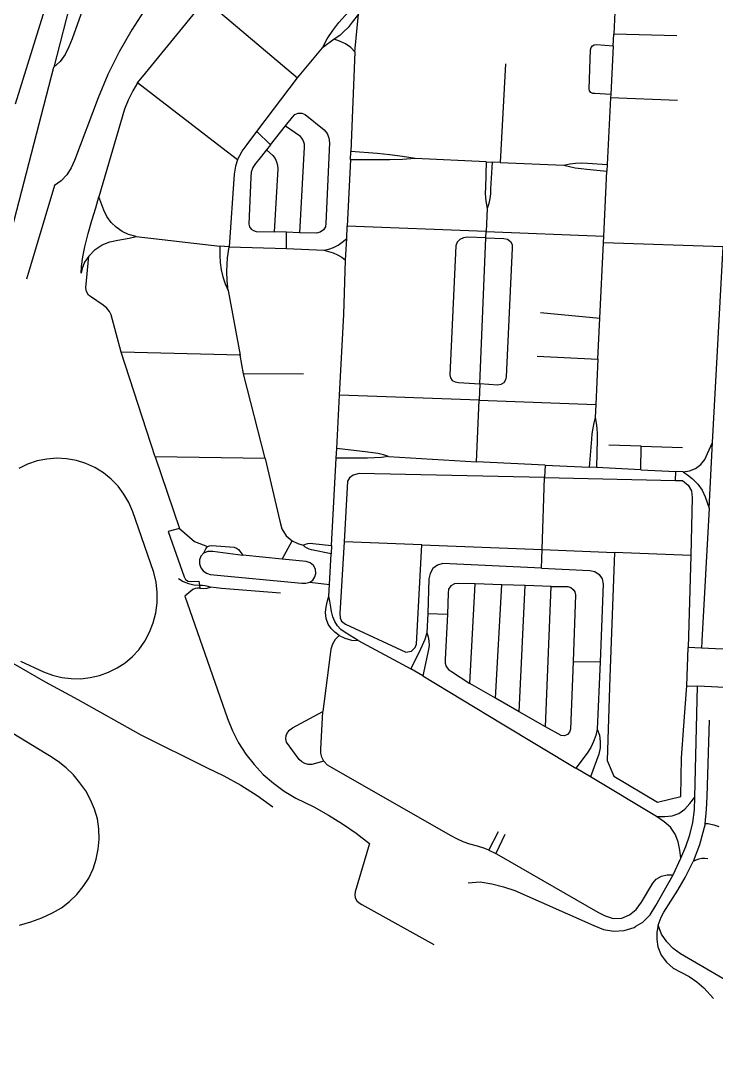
# Model space of a CAD drawing. Header units: metres. Extents: x 327752 to 330302, y 2791504 to 2794271.
# Drawn here: x 329294 to 329762, y 2791730 to 2792438 of the extents above; entities that cross this region are included whole.
import ezdxf

# ---------------------------------------------------------------- set-up
doc = ezdxf.new("R2010")
doc.units = ezdxf.units.M

msp = doc.modelspace()

# ---------------------------------------------------------------- linework, layer by layer
for p, q in [((329694.92, 2792462.93), (329693.24, 2792428.65)), ((329418.22, 2792451.83), (329480.21, 2792399.21)), ((329518.83, 2792416.78), (329521.23, 2792442.03)), ((329504.91, 2792425.24), (329497, 2792419.5)), ((329692.84, 2792420.68), (329693.24, 2792428.65)), ((329735.66, 2792427.52), (329693.24, 2792428.65)), ((329480.21, 2792399.21), (329497, 2792419.5)), ((329518.83, 2792416.78), (329516.21, 2792349.63)), ((329692.84, 2792420.68), (329691.22, 2792387.91)), ((329620.3, 2792408.54), (329616.71, 2792342.24)), ((329452.9, 2792363.05), (329480.21, 2792399.21)), ((329691.12, 2792385.83), (329688.9, 2792340.75)), ((329691.22, 2792387.91), (329691.12, 2792385.83)), ((329736.26, 2792383.91), (329691.12, 2792385.83)), ((329461.97, 2792354.03), (329472.21, 2792366.93)), ((329461.97, 2792354.03), (329452.9, 2792363.05)), ((329461.97, 2792354.03), (329459.35, 2792350.71)), ((329515.93, 2792343.97), (329516.21, 2792349.63)), ((329515.93, 2792343.97), (329513.76, 2792299.16)), ((329607.31, 2792342.66), (329559.42, 2792344.78)), ((329607.31, 2792342.66), (329611.35, 2792342.47)), ((329616.71, 2792342.24), (329611.35, 2792342.47)), ((329616.71, 2792342.24), (329659.71, 2792340.34)), ((329688.9, 2792340.75), (329688.68, 2792336.19)), ((329686.52, 2792292.41), (329688.68, 2792336.19)), ((329607.91, 2792311.21), (329607.26, 2792295.58)), ((329513.34, 2792290.8), (329513.76, 2792299.16)), ((329607.26, 2792295.58), (329513.76, 2792299.16)), ((329371.63, 2792292.21), (329427.86, 2792285.82)), ((329472.89, 2792295.1), (329464.57, 2792295.36)), ((329472.88, 2792284.24), (329472.89, 2792295.1)), ((329481.66, 2792294.82), (329472.89, 2792295.1)), ((329512.61, 2792276.36), (329513.34, 2792290.8)), ((329603.05, 2792192.87), (329607.05, 2792291.26)), ((329607.05, 2792291.26), (329607.26, 2792295.58)), ((329607.26, 2792295.58), (329686.52, 2792292.41)), ((329686.3, 2792287.89), (329686.52, 2792292.41)), ((329434.26, 2792285.37), (329427.86, 2792285.82)), ((329434.26, 2792285.37), (329472.88, 2792284.24)), ((329472.88, 2792284.24), (329497.85, 2792283.07)), ((329683.8, 2792237.22), (329686.3, 2792287.89)), ((329766.88, 2792285.35), (329686.3, 2792287.89)), ((329759.77, 2792153.4), (329766.88, 2792285.35)), ((329433.59, 2792255.75), (329441.59, 2792212.37)), ((329643.86, 2792240.93), (329683.8, 2792237.22)), ((329682.45, 2792209.64), (329683.8, 2792237.22)), ((329384.23, 2792143.73), (329361.49, 2792214.34)), ((329441.59, 2792212.37), (329361.49, 2792214.34)), ((329443.92, 2792199.76), (329441.59, 2792212.37)), ((329641.74, 2792211.67), (329682.45, 2792209.64)), ((329682.45, 2792209.64), (329681.12, 2792178.98)), ((329458.45, 2792142.63), (329443.92, 2792199.76)), ((329484.16, 2792199.41), (329443.92, 2792199.76)), ((329603.05, 2792192.87), (329602.5, 2792181.83)), ((329506.66, 2792149.27), (329508.52, 2792185.22)), ((329602.5, 2792181.83), (329508.52, 2792185.22)), ((329600.8, 2792140.39), (329602.5, 2792181.83)), ((329602.5, 2792181.83), (329681.12, 2792178.98)), ((329681.12, 2792178.98), (329680.73, 2792170.16)), ((329506.29, 2792142.9), (329506.66, 2792149.27)), ((329711.69, 2792150.93), (329689.89, 2792151.67)), ((329711.41, 2792135), (329711.69, 2792150.93)), ((329711.69, 2792150.93), (329739.5, 2792149.99)), ((329757.62, 2792109.21), (329759.77, 2792153.4)), ((329458.45, 2792142.63), (329384.23, 2792143.73)), ((329384.23, 2792143.73), (329400.82, 2792095.43)), ((329503.21, 2792084.04), (329506.29, 2792142.9)), ((329541.46, 2792144.01), (329600.8, 2792140.39)), ((329646.95, 2792138.13), (329600.8, 2792140.39)), ((329646.95, 2792138.13), (329646.64, 2792129.9)), ((329646.95, 2792138.13), (329676.66, 2792136.68)), ((329681.69, 2792136.44), (329676.66, 2792136.68)), ((329711.41, 2792135), (329681.69, 2792136.44)), ((329711.41, 2792135), (329735.08, 2792133.85)), ((329734.86, 2792127.83), (329735.08, 2792133.85)), ((329739.98, 2792133.61), (329735.08, 2792133.85)), ((329645, 2792081.19), (329646.64, 2792129.9)), ((329646.64, 2792129.9), (329734.86, 2792127.83)), ((329469.93, 2792074.77), (329476.61, 2792087.02)), ((329503.21, 2792084.04), (329502.9, 2792078.43)), ((329563.87, 2792084.37), (329511.75, 2792086.37)), ((329563.87, 2792084.37), (329645, 2792081.19)), ((329469.93, 2792074.77), (329443.34, 2792077.54)), ((329501.82, 2792057.61), (329502.9, 2792078.43)), ((329644.58, 2792068.75), (329645, 2792081.19)), ((329645, 2792081.19), (329693.84, 2792079.29)), ((329745.24, 2792077.3), (329693.84, 2792079.29)), ((329745.24, 2792077.3), (329743.42, 2792015.25)), ((329414.14, 2792057.32), (329414.47, 2792055.11)), ((329488.6, 2792059.2), (329501.82, 2792057.61)), ((329501.41, 2792049.88), (329501.82, 2792057.61)), ((329596.23, 2791991.01), (329599.86, 2792058.08)), ((329617.8, 2792057.46), (329599.86, 2792058.08)), ((329613.53, 2791981.05), (329617.8, 2792057.46)), ((329633.65, 2792056.92), (329617.8, 2792057.46)), ((329629.53, 2791971.84), (329633.65, 2792056.92)), ((329651.08, 2792056.33), (329633.65, 2792056.92)), ((329647.23, 2791961.65), (329651.08, 2792056.33)), ((329567.94, 2792038.15), (329567.38, 2792025.03)), ((329567.94, 2792038.15), (329581.33, 2792037.75)), ((329520.98, 2792019.87), (329556.45, 2792000.74)), ((329742.38, 2791989.45), (329743.42, 2792015.25)), ((329752.29, 2792014.81), (329743.42, 2792015.25)), ((329564.68, 2791996.12), (329556.45, 2792000.74)), ((329665.8, 2792005.76), (329684.03, 2792005.57)), ((329684.03, 2792005.57), (329682.18, 2791960.19)), ((329613.53, 2791981.05), (329596.23, 2791991.01)), ((329742.38, 2791989.45), (329749.77, 2791989.08)), ((329747.93, 2791914.24), (329749.77, 2791989.08)), ((329629.53, 2791971.84), (329613.53, 2791981.05)), ((329647.23, 2791961.65), (329629.53, 2791971.84)), ((329677.5, 2791928.07), (329667.73, 2791933.96)), ((329722.01, 2791901.23), (329677.5, 2791928.07)), ((329609.12, 2791878.53), (329615.6, 2791891.14)), ((329619.9, 2791889.07), (329613.79, 2791876.37)), ((329609.12, 2791878.53), (329613.79, 2791876.37)), ((329733.34, 2791862.08), (329738.51, 2791873.17))]:
    msp.add_line(p, q)
for points in [[(329661.52, 2792767.35), (329512.44, 2792587.87), (329498.83, 2792572.42), (329483.5, 2792557.26), (329468.15, 2792542.6), (329425.91, 2792504.51), (329413.06, 2792491.08), (329400.86, 2792477.04), (329389.37, 2792462.44), (329378.6, 2792447.3), (329368.58, 2792431.66), (329360.08, 2792416.81), (329352.49, 2792401.47), (329345.81, 2792385.71), (329329.92, 2792343.57), (329327.83, 2792338.47), (329324.82, 2792333.85), (329320.98, 2792329.89), (329316.45, 2792326.71), (329297.58, 2792263.51)], [(329361.03, 2792574.43), (329340.35, 2792497.91), (329328.36, 2792454.62), (329316.09, 2792406.36)], [(329290.28, 2792381.68), (329320.43, 2792478.83), (329321.42, 2792483.04), (329321.97, 2792487), (329322.08, 2792490.6), (329321.99, 2792495.35), (329322.05, 2792500.46), (329322.79, 2792505.51), (329324.19, 2792510.44), (329328.59, 2792525.01)], [(329374.97, 2792516.59), (329360.82, 2792497.99), (329353.34, 2792487.7), (329347.37, 2792475.61), (329341, 2792460.94), (329328.38, 2792425.52), (329326.19, 2792420.02), (329323.69, 2792414.87), (329320.29, 2792410.26), (329316.09, 2792406.36)], [(329372.47, 2792395.81), (329377.77, 2792402.45), (329413.92, 2792446.59)], [(329497, 2792419.5), (329500.26, 2792425.43), (329503.97, 2792431.09), (329508.09, 2792436.46), (329512.61, 2792441.51), (329517.49, 2792446.21), (329522.73, 2792450.52)], [(329521.23, 2792442.03), (329517.12, 2792436.62), (329514.28, 2792433.16), (329511.3, 2792430.16), (329508.72, 2792427.84), (329504.91, 2792425.24)], [(329518.83, 2792416.78), (329516.21, 2792419.6), (329512.45, 2792422.02), (329508.43, 2792423.98), (329504.91, 2792425.24)], [(329691.22, 2792387.91), (329680.47, 2792388.55), (329679.05, 2792388.69), (329677.81, 2792389.38), (329676.94, 2792390.51), (329676.59, 2792391.89), (329677.57, 2792418.08), (329677.93, 2792419.55), (329678.84, 2792420.77), (329680.17, 2792421.51), (329681.68, 2792421.68), (329692.84, 2792420.68)], [(329218.46, 2792071.22), (329225.34, 2792087.77), (329231.71, 2792104.78), (329273.11, 2792243.61), (329287.77, 2792297.03), (329316.09, 2792406.36)], [(329372.47, 2792395.81), (329369.23, 2792390.53), (329366.08, 2792384.17), (329363.72, 2792378), (329346.44, 2792319)], [(329439.76, 2792343.9), (329429.12, 2792352.11), (329372.47, 2792395.81)], [(329472.21, 2792366.93), (329476.75, 2792372.65), (329478.42, 2792374.41), (329480.65, 2792375.38), (329483.09, 2792375.38), (329485.32, 2792374.43), (329498.16, 2792364.16), (329500.16, 2792361.64), (329501.4, 2792358.68), (329501.77, 2792355.5), (329499.3, 2792301.31), (329498.97, 2792298.8), (329497.64, 2792296.65), (329495.55, 2792295.2), (329493.03, 2792294.47), (329481.66, 2792294.82)], [(329472.21, 2792366.93), (329481.49, 2792360.26), (329482.92, 2792358.64), (329483.98, 2792356.74), (329484.61, 2792354.67), (329484.79, 2792352.51), (329481.66, 2792294.82)], [(329439.76, 2792343.9), (329442.86, 2792349.83), (329446.24, 2792354.25), (329452.9, 2792363.05)], [(329459.35, 2792350.71), (329454.22, 2792344.25), (329451.98, 2792341.47), (329450.16, 2792338.7), (329449.06, 2792335.58), (329448.76, 2792332.29), (329447.52, 2792300.66), (329447.86, 2792298.79), (329448.93, 2792297.23), (329450.53, 2792296.21), (329452.42, 2792295.73), (329464.57, 2792295.36)], [(329459.35, 2792350.71), (329463.57, 2792346.85), (329465.08, 2792344.89), (329466.16, 2792342.67), (329466.77, 2792340.28), (329466.88, 2792337.82), (329464.57, 2792295.36)], [(329559.42, 2792344.78), (329550.99, 2792346.29), (329542.48, 2792347.41), (329533.93, 2792348.13), (329516.21, 2792349.63)], [(329439.76, 2792343.9), (329438.46, 2792339.64), (329437.58, 2792334.16), (329434.26, 2792285.37)], [(329559.42, 2792344.78), (329550.9, 2792344.14), (329542.36, 2792343.87), (329533.82, 2792343.92), (329515.93, 2792343.97)], [(329607.31, 2792342.66), (329606.88, 2792325.13), (329606.74, 2792321.62), (329606.89, 2792318.11), (329607.36, 2792314.63), (329607.91, 2792311.21)], [(329611.35, 2792342.47), (329610.33, 2792324.47), (329610.14, 2792321.11), (329609.74, 2792317.76), (329609.06, 2792314.44), (329607.91, 2792311.21)], [(329659.71, 2792340.34), (329663.58, 2792341.21), (329667.53, 2792341.71), (329671.5, 2792341.85), (329675.46, 2792341.6), (329688.9, 2792340.75)], [(329659.71, 2792340.34), (329663.52, 2792339.39), (329667.37, 2792338.61), (329671.25, 2792338.02), (329675.15, 2792337.6), (329688.68, 2792336.19)], [(329339.53, 2792279.02), (329336.81, 2792274.9), (329335.22, 2792270.66), (329334.36, 2792267.61), (329334.61, 2792272.09), (329335.61, 2792278.58), (329336.89, 2792285.26), (329339.19, 2792294.21), (329341.59, 2792303), (329344.29, 2792311.69), (329346.44, 2792319)], [(329371.63, 2792292.21), (329366.44, 2792293.7), (329362.07, 2792295.73), (329358.1, 2792298.44), (329354.65, 2792301.78), (329351.82, 2792305.65), (329349.67, 2792309.94), (329346.44, 2792319)], [(329339.53, 2792279.02), (329343.91, 2792283.44), (329348.56, 2792286.53), (329353.74, 2792288.66), (329359.22, 2792289.76), (329366.74, 2792291.06), (329371.63, 2792292.21)], [(329497.85, 2792283.07), (329501.24, 2792283.78), (329504.5, 2792284.93), (329507.57, 2792286.51), (329510.4, 2792288.49), (329513.34, 2792290.8)], [(329607.05, 2792291.26), (329594.72, 2792291.7), (329592.06, 2792291.44), (329589.66, 2792290.27), (329587.82, 2792288.33), (329586.77, 2792285.89), (329582.91, 2792198.93), (329583.17, 2792197.04), (329584.43, 2792195.26), (329586.32, 2792194.18), (329588.62, 2792193.74), (329603.05, 2792192.87)], [(329607.05, 2792291.26), (329619.31, 2792290.82), (329621.7, 2792290.41), (329623.66, 2792288.99), (329624.78, 2792286.86), (329624.83, 2792284.44), (329620.79, 2792197.7), (329620.36, 2792195.54), (329619.13, 2792193.73), (329617.29, 2792192.53), (329615.12, 2792192.14), (329603.05, 2792192.87)], [(329427.86, 2792285.82), (329427.86, 2792279.73), (329428.12, 2792274.77), (329428.82, 2792269.85), (329429.98, 2792265.01), (329431.57, 2792260.3), (329433.59, 2792255.75)], [(329433.59, 2792255.75), (329432.84, 2792262.29), (329432.61, 2792268.86), (329433.08, 2792277.97), (329434.26, 2792285.37)], [(329497.85, 2792283.07), (329501.17, 2792282.22), (329504.24, 2792281.2), (329507.18, 2792279.87), (329509.99, 2792278.26), (329512.61, 2792276.36)], [(329361.49, 2792214.34), (329354.68, 2792239.35), (329353.64, 2792241.63), (329351.73, 2792243.95), (329349.39, 2792245.92), (329341.32, 2792251.29), (329339.3, 2792252.8), (329337.96, 2792255.1), (329337.65, 2792257.73), (329339.53, 2792279.02)], [(329508.52, 2792185.22), (329511.33, 2792239.78), (329512.61, 2792276.36)], [(329680.73, 2792170.16), (329679.8, 2792166.58), (329679.06, 2792162.95), (329678.52, 2792159.29), (329678.18, 2792155.6), (329676.66, 2792136.68)], [(329680.73, 2792170.16), (329681.45, 2792166.57), (329681.9, 2792162.92), (329682.08, 2792159.26), (329681.99, 2792155.59), (329681.69, 2792136.44)], [(329541.46, 2792144.01), (329538.03, 2792145.14), (329534.52, 2792145.95), (329530.95, 2792146.43), (329527.63, 2792146.83), (329506.66, 2792149.27)], [(329739.98, 2792133.61), (329744.2, 2792134.24), (329748.43, 2792135.95), (329751.9, 2792138.64), (329754.64, 2792142.04), (329756.51, 2792145.99), (329759.77, 2792153.4)], [(329293.62, 2792006), (329309.14, 2791998.77), (329315.17, 2791996.53), (329321.42, 2791995.01), (329327.81, 2791994.23), (329334.25, 2791994.19), (329340.63, 2791994.91), (329346.9, 2791996.37), (329352.95, 2791998.55), (329358.7, 2792001.43), (329364.08, 2792004.95), (329368.99, 2792009.08), (329373.39, 2792013.75), (329377.31, 2792019.43), (329380.55, 2792025.5), (329383.05, 2792031.92), (329384.76, 2792038.59), (329385.69, 2792045.41), (329385.78, 2792052.3), (329385.05, 2792059.16), (329383.53, 2792065.87), (329381.21, 2792072.37), (329369.17, 2792106.73), (329366.61, 2792112.88), (329363.3, 2792118.66), (329359.29, 2792124), (329354.64, 2792128.79), (329349.44, 2792132.96), (329343.74, 2792136.46), (329337.66, 2792139.23), (329331.27, 2792141.21), (329324.68, 2792142.38), (329318, 2792142.74), (329311.33, 2792142.26), (329304.76, 2792140.96), (329298.42, 2792138.85), (329292.38, 2792135.97)], [(329458.45, 2792142.63), (329468.28, 2792100.37), (329469.75, 2792095.24), (329472.5, 2792090.57), (329476.61, 2792087.02)], [(329541.46, 2792144.01), (329536.81, 2792143.38), (329532.12, 2792142.99), (329527.42, 2792142.9), (329506.29, 2792142.9)], [(329739.98, 2792133.61), (329743.76, 2792131.02), (329746.36, 2792128.84), (329749.89, 2792125.31), (329752.78, 2792121.23), (329754.92, 2792116.71), (329757.62, 2792109.21)], [(329646.64, 2792129.9), (329521.81, 2792132.41), (329517.69, 2792131.39), (329515.29, 2792129.53), (329513.78, 2792127.4), (329511.75, 2792086.37)], [(329734.86, 2792127.83), (329739.59, 2792127.72), (329743.48, 2792124.71), (329745.73, 2792120.93), (329746.19, 2792116.3), (329745.65, 2792096.82), (329745.24, 2792077.3)], [(329757.62, 2792109.21), (329752.56, 2792019.62), (329752.29, 2792014.81)], [(329400.82, 2792095.43), (329393.02, 2792093.31), (329403.78, 2792062.74), (329404.85, 2792060.96), (329406.65, 2792059.88), (329408.74, 2792059.78), (329413.75, 2792059.88), (329414.14, 2792057.32)], [(329400.82, 2792095.43), (329410.86, 2792086.68), (329419.67, 2792083.22)], [(329476.61, 2792087.02), (329480.35, 2792085.33), (329483.99, 2792084.15)], [(329483.99, 2792084.15), (329485.55, 2792084.98), (329487.2, 2792085.33), (329488.9, 2792085.44), (329490.58, 2792085.3), (329503.21, 2792084.04)], [(329502.9, 2792078.43), (329489.73, 2792081.1), (329488.12, 2792081.51), (329486.61, 2792082.16), (329485.22, 2792083.05), (329483.99, 2792084.15)], [(329511.75, 2792086.37), (329508.78, 2792038.17), (329508.92, 2792035.29), (329509.94, 2792032.93), (329512.52, 2792030.96), (329553.21, 2792011.96), (329556.95, 2792012.68), (329559.57, 2792015.18), (329560.42, 2792017.57), (329563.87, 2792084.37)], [(329417.12, 2792079.1), (329415, 2792076.87), (329414.09, 2792074.21), (329414.23, 2792071.54), (329415.13, 2792069.02), (329416.74, 2792066.88), (329418.88, 2792065.28), (329421.41, 2792064.36), (329483.2, 2792058.64), (329485.88, 2792058.57), (329488.6, 2792059.2)], [(329417.12, 2792079.1), (329418.41, 2792081.74), (329419.67, 2792083.22)], [(329417.12, 2792079.1), (329420.05, 2792080.04), (329423.19, 2792080.13), (329443.34, 2792077.54)], [(329419.67, 2792083.22), (329421.01, 2792083.85), (329422.51, 2792083.94), (329437.62, 2792082.74), (329439.08, 2792082.2), (329440.38, 2792081.35), (329441.43, 2792080.22), (329443.34, 2792077.54)], [(329693.84, 2792079.29), (329690.72, 2791995.13), (329688.79, 2791939.14), (329693.36, 2791928.5), (329722.63, 2791911.01), (329738.46, 2791914.68), (329738.99, 2791940.95), (329741.22, 2791971.68), (329742.38, 2791989.45)], [(329488.6, 2792059.2), (329490.56, 2792060.71), (329491.92, 2792062.77), (329492.52, 2792065.17), (329492.3, 2792067.97), (329490.98, 2792070.47), (329488.81, 2792072.29), (329486.11, 2792073.16), (329469.93, 2792074.77)], [(329644.58, 2792068.75), (329578.04, 2792071.86), (329574.44, 2792070.71), (329571.46, 2792068.38), (329569.47, 2792065.17), (329568.73, 2792061.48), (329567.94, 2792038.15)], [(329644.58, 2792068.75), (329677.17, 2792067.22), (329680.62, 2792066.39), (329683.5, 2792064.37), (329685.46, 2792061.43), (329686.19, 2792057.99), (329684.03, 2792005.57)], [(329400.11, 2792061.7), (329403.25, 2792059.77), (329406.77, 2792058.39), (329410.45, 2792057.57), (329414.14, 2792057.32)], [(329414.14, 2792057.32), (329416.14, 2792057.34), (329418.05, 2792057.08), (329419.89, 2792056.58), (329421.66, 2792055.83)], [(329414.47, 2792055.11), (329416.89, 2792055.07), (329419.3, 2792055.3), (329421.66, 2792055.83)], [(329468.71, 2792051.91), (329428.98, 2792055.08), (329425.49, 2792055.5), (329421.66, 2792055.83)], [(329599.86, 2792058.08), (329588.8, 2792058.45), (329586.02, 2792058.22), (329583.61, 2792056.81), (329582.04, 2792054.51), (329581.6, 2792051.77), (329581.33, 2792037.75)], [(329651.08, 2792056.33), (329662.34, 2792056.25), (329664.28, 2792055.63), (329665.89, 2792054.38), (329666.98, 2792052.67), (329667.42, 2792050.68), (329665.8, 2792005.76)], [(329414.47, 2792055.11), (329412.83, 2792055.21), (329411.23, 2792054.93), (329409.73, 2792054.26), (329408.43, 2792053.27), (329404.3, 2792049.72), (329433.06, 2791967.4), (329436.42, 2791959.02), (329440.55, 2791950.99), (329445.42, 2791943.37), (329450.97, 2791936.24), (329457.17, 2791929.65), (329463.96, 2791923.67), (329471.28, 2791918.34), (329479.06, 2791913.71), (329491.19, 2791907.73), (329501.04, 2791902.3), (329510.59, 2791896.38), (329519.82, 2791889.96), (329528.7, 2791883.08), (329519.03, 2791850.6), (329518.76, 2791848.49), (329519.15, 2791846.42), (329520.16, 2791844.56), (329521.7, 2791843.1), (329523.55, 2791842.06), (329572.16, 2791815.08)], [(329508.22, 2792023.39), (329505.3, 2792025.57), (329502.83, 2792028.07), (329500.76, 2792030.91), (329499.6, 2792034.75), (329499.15, 2792038.72), (329499.45, 2792042.71), (329500.5, 2792046.57), (329501.41, 2792049.88)], [(329520.98, 2792019.87), (329515.18, 2792023.51), (329512.27, 2792025.33), (329509.49, 2792027.33), (329507.15, 2792029.82), (329505.3, 2792032.68), (329504, 2792035.84), (329503.12, 2792039.41), (329502.65, 2792042.44), (329502.09, 2792046.38), (329501.41, 2792049.88)], [(329581.33, 2792037.75), (329579.68, 2792007.2), (329579.67, 2792004.7), (329580.46, 2792002.36), (329581.97, 2792000.38), (329584.03, 2791998.98), (329596.23, 2791991.01)], [(329508.22, 2792023.39), (329505.56, 2792020.69), (329503.84, 2792017.5), (329502.71, 2792014.07), (329502.18, 2792010.49), (329497.17, 2791971.97)], [(329508.22, 2792023.39), (329512.15, 2792021.44), (329516.49, 2792020.23), (329520.98, 2792019.87)], [(329567.38, 2792025.03), (329566.71, 2792022.85), (329565.94, 2792020.7), (329565.07, 2792018.59), (329564.09, 2792016.51), (329563.03, 2792014.09), (329556.45, 2792000.74)], [(329567.38, 2792025.03), (329568.3, 2792022.33), (329568.77, 2792019.52), (329568.83, 2792016.68), (329568.47, 2792013.86), (329564.68, 2791996.12)], [(329271.27, 2792015.58), (329288.46, 2792004.59), (329310.11, 2791992.14), (329332.22, 2791980.08), (329374.56, 2791956.41), (329418.86, 2791934.33), (329430.62, 2791928.74), (329442.02, 2791922.43), (329453.04, 2791915.48), (329463.61, 2791907.88)], [(329769.04, 2792013.96), (329767.13, 2792014.06), (329761.69, 2792014.33), (329752.29, 2792014.81)], [(329665.8, 2792005.76), (329664.14, 2791960.1), (329663.48, 2791958.07), (329662.02, 2791956.51), (329660.04, 2791955.7), (329657.89, 2791955.81), (329647.23, 2791961.65)], [(329564.68, 2791996.12), (329618.13, 2791963.87), (329667.73, 2791933.96)], [(329767.74, 2791988.18), (329759.14, 2791988.61), (329749.77, 2791989.08)], [(329497.84, 2791938.68), (329489.82, 2791936.46), (329487.44, 2791936.44), (329485.13, 2791937), (329483.03, 2791938.1), (329481.26, 2791939.67), (329472.86, 2791951.35), (329472.36, 2791953.58), (329472.57, 2791955.86), (329473.45, 2791957.97), (329474.93, 2791959.72), (329476.87, 2791960.96), (329497.17, 2791971.97)], [(329497.84, 2791938.68), (329496.59, 2791941.21), (329495.96, 2791943.96), (329495.99, 2791946.79), (329497.17, 2791971.97)], [(329754.9, 2791896.26), (329755.73, 2791905.96), (329756.15, 2791914.67), (329757.83, 2791966.34)], [(329292.91, 2791828.03), (329300.56, 2791830.2), (329308, 2791832.99), (329315.17, 2791836.42), (329321.12, 2791839.84), (329326.62, 2791843.96), (329331.56, 2791848.7), (329335.9, 2791854.02), (329339.55, 2791859.83), (329342.47, 2791866.02), (329344.61, 2791872.52), (329345.95, 2791879.23), (329346.62, 2791886.06), (329346.43, 2791892.92), (329345.38, 2791899.7), (329343.49, 2791906.29), (329340.81, 2791912.54), (329337.53, 2791918.49), (329333.68, 2791924.09), (329329.31, 2791929.28), (329324.34, 2791934.12), (329318.91, 2791938.43), (329313.07, 2791942.19), (329310.84, 2791943.56), (329288.54, 2791957.23)], [(329682.18, 2791960.19), (329681.18, 2791955.97), (329679.66, 2791951.83), (329677.73, 2791947.86), (329675.44, 2791944.1), (329667.73, 2791933.96)], [(329682.18, 2791960.19), (329683.55, 2791956.09), (329684.17, 2791951.83), (329684.03, 2791947.52), (329683.14, 2791943.31), (329677.5, 2791928.07)], [(329609.12, 2791878.53), (329606.43, 2791879.65), (329601.45, 2791881.3), (329596.38, 2791882.59), (329591.88, 2791884.26), (329587.48, 2791886.2), (329583.21, 2791888.39), (329503.57, 2791934.05), (329500.34, 2791935.91), (329497.84, 2791938.68)], [(329722.01, 2791901.23), (329727.57, 2791901.2), (329732.5, 2791901.7), (329737.14, 2791903.42), (329741.19, 2791906.26), (329744.4, 2791910.02), (329747.93, 2791914.24)], [(329738.51, 2791873.17), (329741.88, 2791880.97), (329744.53, 2791889.05), (329746.43, 2791897.33), (329747.57, 2791905.75), (329747.93, 2791914.24)], [(329738.51, 2791873.17), (329737.67, 2791878.62), (329736.55, 2791884.26), (329734.57, 2791889.5), (329731.38, 2791894.11), (329727.14, 2791897.81), (329722.01, 2791901.23)], [(329754.9, 2791896.26), (329751.06, 2791882.26), (329746.83, 2791870.93)], [(329764.28, 2791894.36), (329760.8, 2791895.5), (329758.64, 2791895.92), (329756.96, 2791896.29), (329754.9, 2791896.26)], [(329613.79, 2791876.37), (329615.94, 2791875.28), (329682.42, 2791836.74), (329687.46, 2791834.28), (329692.92, 2791832.65), (329698.61, 2791832.88), (329703.93, 2791834.94), (329708.27, 2791838.62), (329711.92, 2791843.56), (329719.51, 2791856.26), (329721.88, 2791859.11), (329725.42, 2791861.01), (329729.31, 2791862.03), (329733.34, 2791862.08)], [(329756.71, 2791872.8), (329754.67, 2791873.02), (329752.61, 2791872.94), (329750.59, 2791872.55), (329748.66, 2791871.88), (329746.83, 2791870.93)], [(329723.24, 2791828.03), (329725.22, 2791833.45), (329726.88, 2791836.89), (329736.53, 2791851.66), (329741.43, 2791860.09), (329746.83, 2791870.93)], [(329595.2, 2791856.63), (329603.33, 2791857.17), (329611.23, 2791855.9), (329619, 2791853.98), (329626.56, 2791851.38), (329679.94, 2791827.89), (329686.37, 2791825.11), (329693.26, 2791823.93), (329700.24, 2791824.4), (329706.92, 2791826.5), (329708.24, 2791827.29), (329712.91, 2791830.11), (329717.87, 2791835.02), (329721.52, 2791841.37), (329733.34, 2791862.08)], [(329723.24, 2791828.03), (329722.22, 2791823.36), (329722.21, 2791818.33), (329723.04, 2791813.36), (329725.26, 2791807.88), (329728.71, 2791803.05), (329733.2, 2791799.16), (329738.45, 2791796.35), (329744.03, 2791793.48), (329749.2, 2791789.95), (329753.92, 2791785.82), (329760.38, 2791778.57)], [(329872.64, 2791730.41), (329738.14, 2791808.71), (329733.21, 2791812.39), (329728.95, 2791816.84), (329725.5, 2791821.93), (329723.24, 2791828.03)]]:
    msp.add_lwpolyline(points)

doc.saveas('drawing.dxf')
